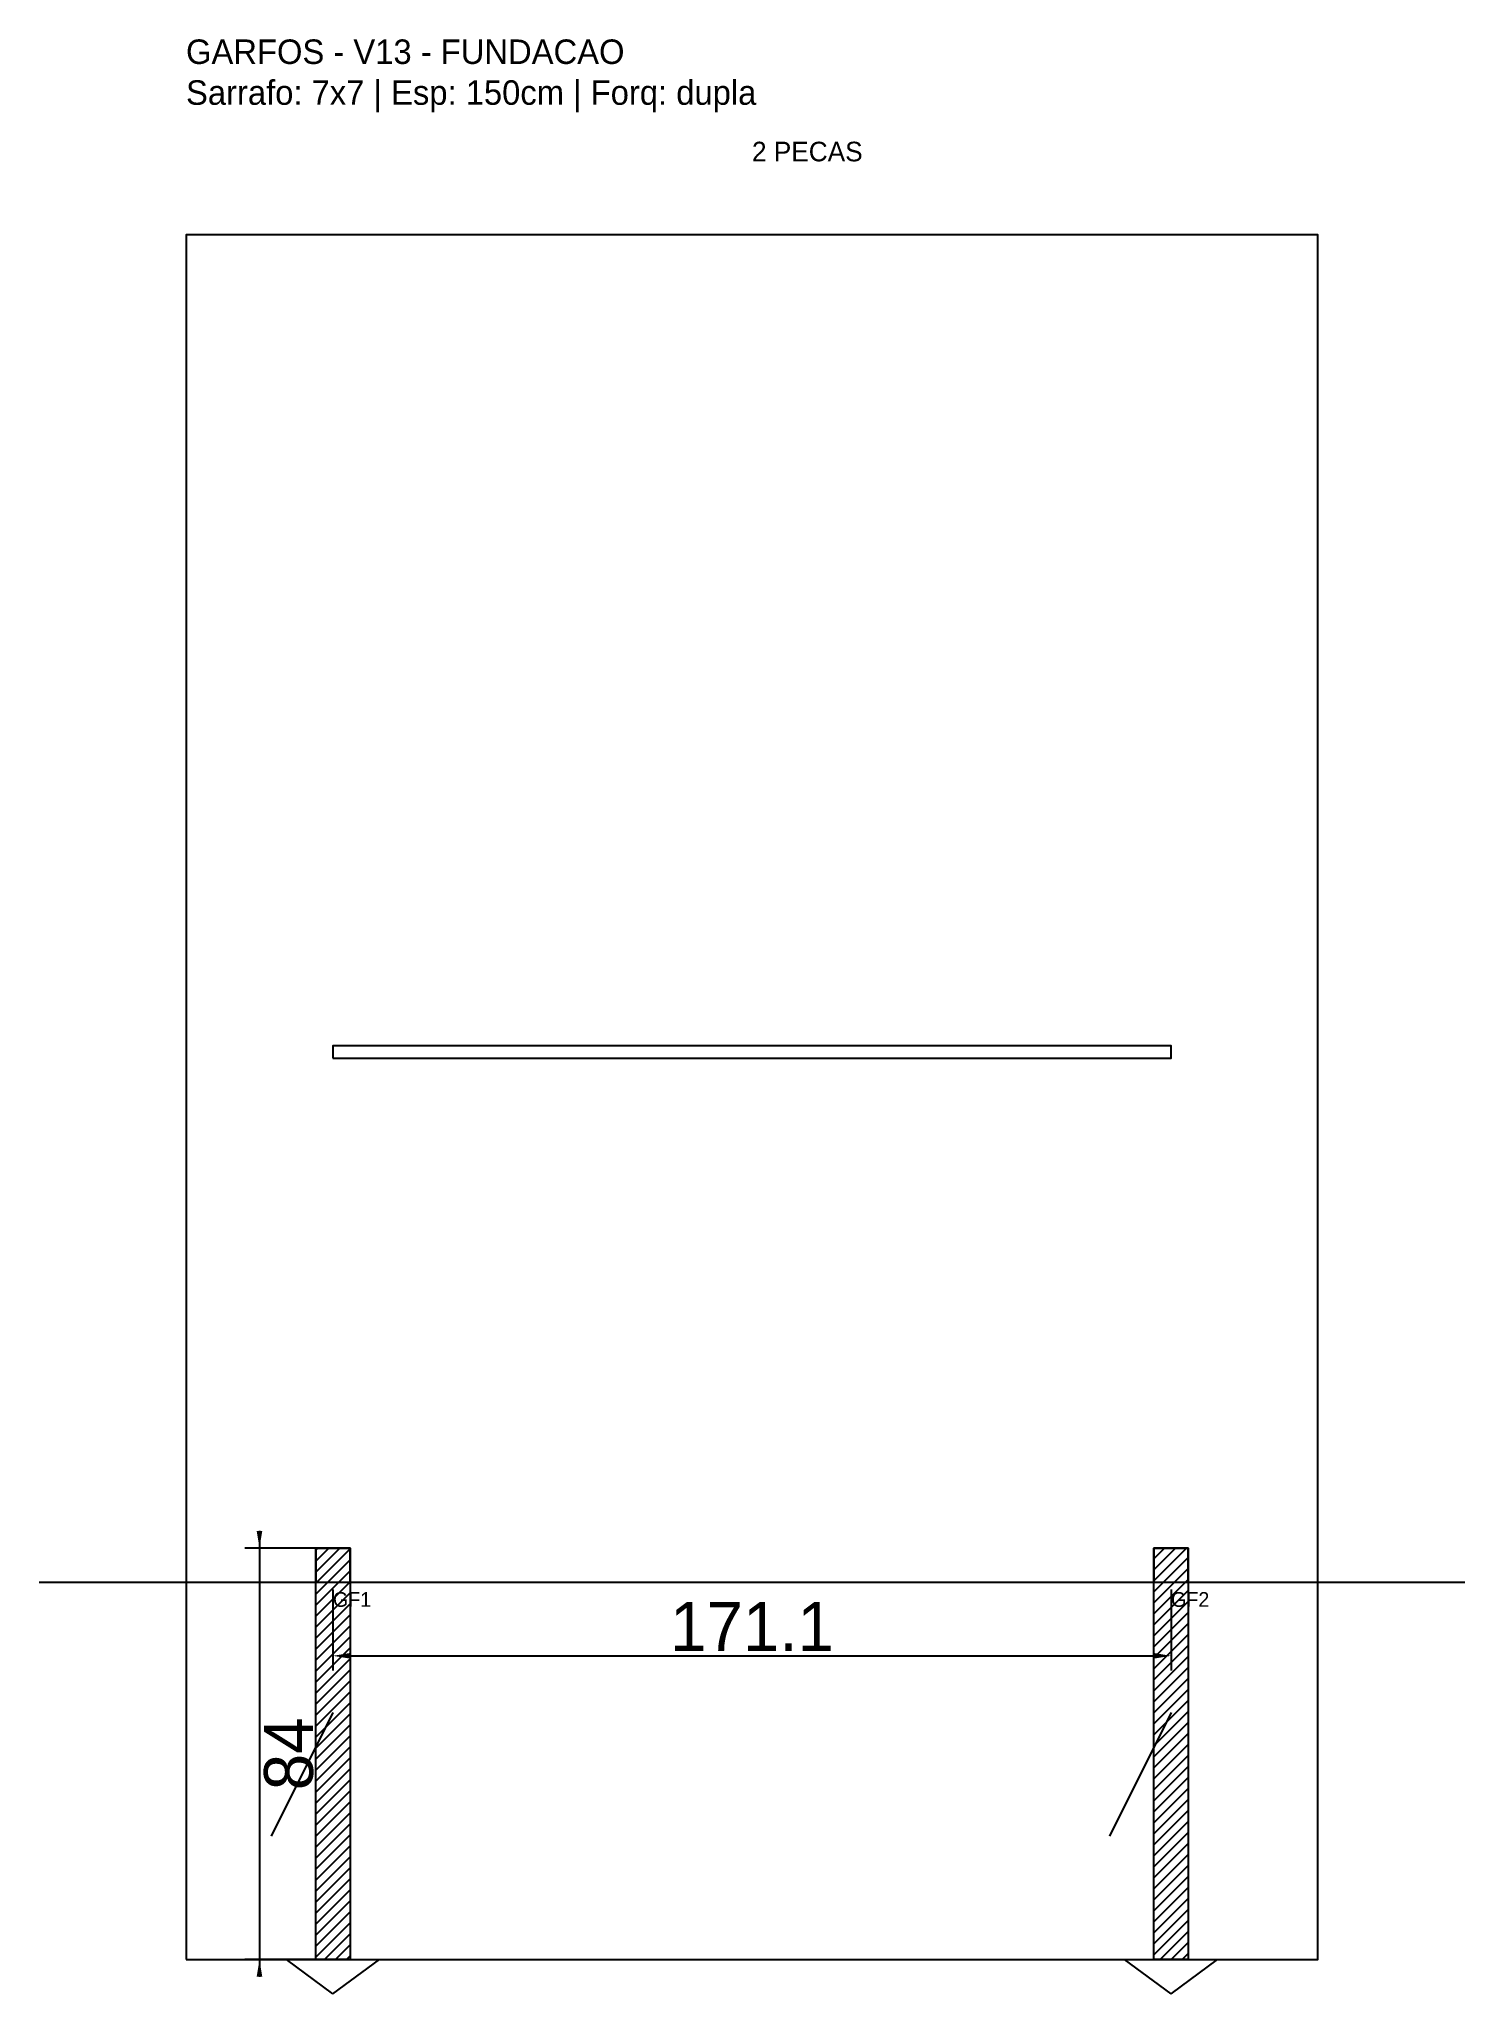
# Model space of a CAD drawing. Header units: metres. Extents: x -30 to 261, y -91 to 308.
import ezdxf

# ---------------------------------------------------------------- set-up
doc = ezdxf.new("R2010")
doc.units = ezdxf.units.M
for name, color, linetype in [('BARRA_ANCORAGEM', 1, 'Continuous'), ('COTA', 241, 'Continuous'), ('GARFOS OK', 3, 'Continuous'), ('NOME DA VIGA', 6, 'Continuous'), ('SARR_7x7', 40, 'Continuous'), ('TIRAS REESCORAMENTO', 252, 'Continuous'), ('VIGAS', 3, 'Continuous')]:
    doc.layers.add(name, color=color, linetype=linetype)
doc.dimstyles.new('EZ DXF', dxfattribs={"dimtxt": 10, "dimasz": 3.5, "dimexe": 3, "dimexo": 1.5, "dimgap": 1, "dimtad": 1, "dimdec": 1, "dimdsep": 46, "dimcen": 2.5, "dimazin": 3, "dimtfac": 1, "dimtmove": 0, "dimatfit": 3})

msp = doc.modelspace()

# ---------------------------------------------------------------- hatches: boundary and pattern name
at = {"layer": 'COTA'}
h = msp.add_hatch(dxfattribs=at)
h.set_pattern_fill('ANSI31', scale=0.5)
h.paths.add_polyline_path([(26.5, 0), (33.5, 0), (33.5, -84), (26.5, -84)])
h = msp.add_hatch(dxfattribs=at)
h.set_pattern_fill('ANSI31', scale=0.5)
h.paths.add_polyline_path([(197.63, 0), (204.63, 0), (204.63, -84), (197.63, -84)])

# ---------------------------------------------------------------- linework, layer by layer
at = {"layer": 'BARRA_ANCORAGEM'}
for p, q in [((30, -33.6), (17.4, -58.8)), ((201.13, -33.6), (188.53, -58.8))]:
    msp.add_line(p, q, dxfattribs=at)
at = {"layer": 'GARFOS OK', "linetype": 'CONTINUOUS'}
msp.add_line((-30, -7), (261.13, -7), dxfattribs=at)
at = {"layer": 'GARFOS OK'}
for p, q in [((30, -91), (20.5, -84)), ((20.5, -84), (39.5, -84)), ((30, -91), (39.5, -84)), ((201.13, -91), (191.63, -84)), ((191.63, -84), (210.63, -84)), ((201.13, -91), (210.63, -84))]:
    msp.add_line(p, q, dxfattribs=at)
for points in [[(26.5, 0), (33.5, 0), (33.5, -84), (26.5, -84), (26.5, 0)], [(197.63, 0), (204.63, 0), (204.63, -84), (197.63, -84), (197.63, 0)]]:
    msp.add_lwpolyline(points, dxfattribs=at)
at = {"layer": 'SARR_7x7'}
for points in [[(26.5, -7), (33.5, -7), (33.5, 0), (26.5, 0), (26.5, -7)], [(197.63, -7), (204.63, -7), (204.63, 0), (197.63, 0), (197.63, -7)]]:
    msp.add_lwpolyline(points, dxfattribs=at)
at = {"layer": 'TIRAS REESCORAMENTO'}
msp.add_lwpolyline([(30, 100), (201.13, 100), (201.13, 102.5), (30, 102.5), (30, 100)], dxfattribs=at)
at = {"layer": 'VIGAS'}
msp.add_lwpolyline([(0, -84), (231.13, -84), (231.13, 268), (0, 268), (0, -84)], dxfattribs=at)

# ---------------------------------------------------------------- texts
at = {"layer": 'NOME DA VIGA'}
for s, height, p in [('2 PECAS', 4, (115.56, 283)), ('GF1', 3, (30, -12)), ('GF2', 3, (201.13, -12))]:
    msp.add_text(s, height=height, dxfattribs=at).set_placement(p)
at = {"layer": 'NOME DA VIGA', "insert": (0, 293), "char_height": 5, "attachment_point": 7}
msp.add_mtext('GARFOS - V13 - FUNDACAO\\PSarrafo: 7x7 | Esp: 150cm | Forq: dupla', dxfattribs=at)

# ---------------------------------------------------------------- dimensions: what is measured, and where the dimension line sits
at = {"layer": 'COTA'}
msp.add_linear_dim(base=(15, 0), p1=(30, 0), p2=(30, -84), angle=90, dimstyle='EZ DXF', dxfattribs=at).render()
msp.add_linear_dim(base=(30, -22), p1=(30, -7), p2=(201.13, -7), dimstyle='EZ DXF', dxfattribs=at).render()

doc.saveas('drawing.dxf')
